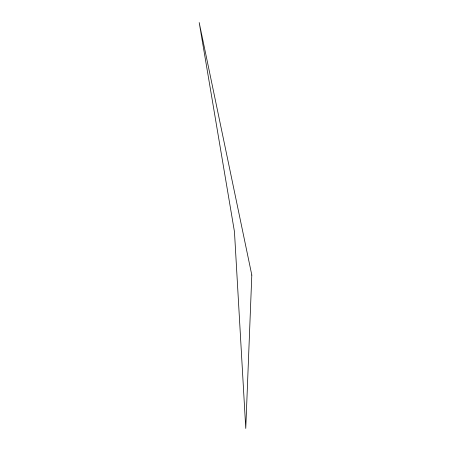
<?xml version="1.0" encoding="UTF-8"?>
<svg xmlns="http://www.w3.org/2000/svg" width="451" height="451" viewBox="0 0 451 451"><rect width="100%" height="100%" fill="white"/><g stroke="black" fill="none" stroke-linecap="round" stroke-linejoin="round"><path stroke-width="0.68" d="M251.81 275.059L245.761 428.45L234.469 231.786L199.19 22.55L251.81 275.059"/></g></svg>
